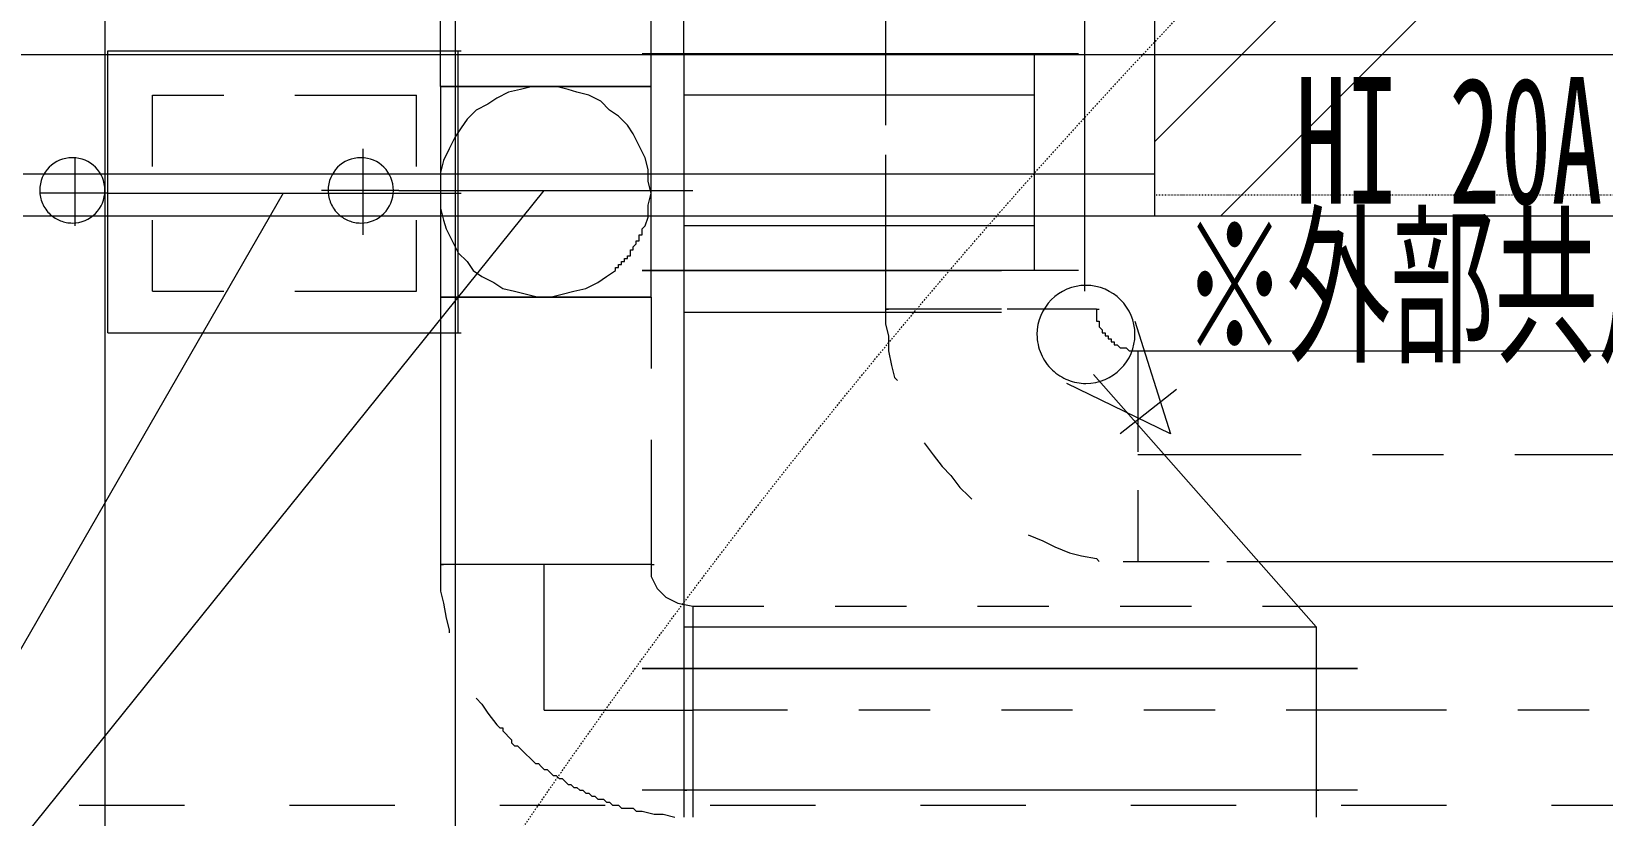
# Model space of a CAD drawing. Header units: millimetres. Extents: x 66582 to 239543, y 3715 to 66615.
# Drawn here: x 78474 to 79594, y 29044 to 29602 of the extents above; entities that cross this region are included whole.
import ezdxf

# ---------------------------------------------------------------- set-up
doc = ezdxf.new("R2010")
doc.units = ezdxf.units.MM
for name, pattern in [('ACAD_ISO04W100', [30, 24, -3, 0, -3]), ('DASHED1', [2.5, 1.25, -1.25]), ('VW-01 短破線', [2.116125, 1.058062, -1.058062]), ('ラインタイプ-35', [1.058062, 0.352679, -0.705383])]:
    doc.linetypes.add(name, pattern=pattern)
for name, color, linetype, lineweight in [('1-0通芯', 2, 'ACAD_ISO04W100', 5), ('1-1 躯体', 6, 'Continuous', 18), ('1-12 天伏図', 1, 'Continuous', 13), ('1-16 雑工事', 2, 'Continuous', 13), ('10-12 ハッチ', 50, 'Continuous', 13), ('5-1 換気ダクト', 80, 'Continuous', 9), ('6-1 給水管', 170, 'Continuous', 13), ('非常照明_プロット', 7, 'Continuous', 5)]:
    doc.layers.add(name, color=color, linetype=linetype, lineweight=lineweight)
doc.layers.add('layer0', color=7, linetype='Continuous')
doc.styles.add('MS Gothic', font='MS Gothic.ttf', dxfattribs={"height": 1})

# ---------------------------------------------------------------- blocks, each defined once
blk = doc.blocks.new('グループ-1760')
at = {"layer": '非常照明_プロット', "color": 94, "linetype": 'VW-01 短破線', "lineweight": 18, "true_color": 0x00aa00, "transparency": 33554687}
blk.add_circle((2864.1, 39887.7), 4600, dxfattribs=at)

msp = doc.modelspace()

# ---------------------------------------------------------------- hatches: boundary and pattern name
at = {"layer": '10-12 ハッチ', "true_color": 0xaaaaaa, "transparency": 33554687}
h = msp.add_hatch(dxfattribs=at)
h.set_pattern_fill('RC', color=253, scale=50, style=0, pattern_type=2)
h.set_pattern_definition([(45, (79104.3, 63394.6), (-707.107, 707.107), []), (45, (79204.3, 63394.6), (-707.107, 707.107), []), (45, (79304.3, 63394.6), (-707.107, 707.107), [])])
h.paths.add_polyline_path([(85182.6818, 29470.9572), (85857.6814, 29480.9571), (85857.6814, 29065.9574), (85872.6814, 29065.9574), (85872.6814, 29050.9574), (86022.6814, 29050.9574), (86022.6814, 29650.9572), (79274.6814, 29650.9572), (79274.6814, 29470.9572)])
h.paths.add_polyline_path([(85857.6814, 29060.9573), (85855.1816, 29050.9574), (85857.6814, 29050.9574)])
h.paths.add_polyline_path([(71247.2739, 29650.9572), (71247.2739, 25450.6727), (71269.117, 25450.6727), (71269.117, 24913.6906), (71247.2739, 24913.6906), (71247.2739, 23275.9572), (72567.6816, 23275.9572), (72567.6816, 22470.957), (72567.6818, 22470.957), (72747.6816, 22470.957), (72747.6816, 22543.4572), (73047.6816, 22543.4572), (73047.6814, 22543.4572), (73047.6814, 22708.4572), (73047.6816, 22708.4572), (72732.6816, 22708.4572), (72732.6816, 23760.9572), (73047.6816, 23760.9572), (73047.6814, 23760.9572), (73047.6814, 23910.9572), (73047.6816, 23910.9572), (72567.6816, 23910.9572), (72567.6816, 23425.9572), (71427.2739, 23425.9572), (71427.2739, 29470.9572), (72567.6818, 29470.9572), (72567.6818, 29050.9574), (73047.6814, 29050.9574), (73047.6814, 29050.9572), (73047.6814, 29470.9572), (77877.6818, 29470.9572), (77877.6818, 29050.9574), (78357.6814, 29050.9574), (78357.6814, 29470.9572), (78467.6814, 29470.9572), (78467.6814, 29650.9572)])
h.paths.add_polyline_path([(72607.6818, 29437.1109), (72607.6818, 29144.8035), (72607.6818, 29090.9574), (72661.5279, 29090.9574), (72953.8353, 29090.9574), (73007.6814, 29090.9574), (73007.6814, 29144.8035), (73007.6814, 29437.1109), (73007.6814, 29490.957), (72953.8353, 29490.957), (72661.5279, 29490.957), (72607.6818, 29490.957)], flags=16)
h.paths.add_polyline_path([(72623.0664, 29437.1109), (72623.0664, 29144.8035), (72623.0664, 29106.342), (72661.5279, 29106.342), (72953.8353, 29106.342), (72992.2968, 29106.342), (72992.2968, 29144.8035), (72992.2968, 29437.1109), (72992.2968, 29475.5724), (72953.8353, 29475.5724), (72661.5279, 29475.5724), (72623.0664, 29475.5724)], flags=0)
h.paths.add_polyline_path([(77917.6818, 29437.1109), (77917.6818, 29144.8035), (77917.6818, 29090.9574), (77971.5279, 29090.9574), (78263.8353, 29090.9574), (78317.6814, 29090.9574), (78317.6814, 29144.8035), (78317.6814, 29437.1109), (78317.6814, 29490.957), (78263.8353, 29490.957), (77971.5279, 29490.957), (77917.6818, 29490.957)], flags=16)
h.paths.add_polyline_path([(77933.0664, 29437.1109), (77933.0664, 29144.8035), (77933.0664, 29106.342), (77971.5279, 29106.342), (78263.8353, 29106.342), (78302.2968, 29106.342), (78302.2968, 29144.8035), (78302.2968, 29437.1109), (78302.2968, 29475.5724), (78263.8353, 29475.5724), (77971.5279, 29475.5724), (77933.0664, 29475.5724)], flags=0)
h.paths.add_polyline_path([(71269.117, 24913.6906), (71269.117, 25450.6727), (71247.2739, 25450.6727), (71247.2739, 24913.6906)])
h.paths.add_polyline_path([(73842.6816, 23760.9572), (77877.6818, 23760.9572), (77877.6818, 23910.9572), (73842.6816, 23910.9572)])
h.paths.add_polyline_path([(77877.6818, 23910.9572), (77877.6818, 23760.9572), (78357.6814, 23760.9572), (78357.6814, 23910.9572)])
h.paths.add_polyline_path([(78357.6814, 23910.9572), (78357.6814, 23760.9572), (78357.6814, 23745.9572), (84172.6816, 23745.9572), (84172.6816, 23545.9572), (85862.6816, 23545.9572), (85862.6816, 21990.9574), (85377.6818, 21990.9574), (85367.6816, 21990.9574), (85367.6816, 22765.9572), (85217.6816, 22765.9572), (85217.6816, 21855.9572), (86012.6816, 21855.9572), (86012.6816, 23725.9572), (84352.6816, 23725.9572), (84352.6816, 23925.9572), (78357.6814, 23925.9572)])

# ---------------------------------------------------------------- linework, layer by layer
at = {"layer": '1-0通芯', "ltscale": 60, "transparency": 33554687}
msp.add_line((69243.0049, 29585.9572), (90458.2195, 29585.9572), dxfattribs=at)
msp.add_line((69243.0049, 29585.9572), (90458.2195, 29585.9572), dxfattribs=at)
at = {"layer": '1-1 躯体'}
for q in [(79274.6814, 29650.9572), (85377.6818, 29470.9572)]:
    msp.add_line((79274.6814, 29470.9572), q, dxfattribs=at)
at = {"layer": '1-1 躯体', "linetype": 'ラインタイプ-35'}
msp.add_line((79274.6814, 29485.9572), (85377.6818, 29485.9572), dxfattribs=at)
at = {"layer": '1-12 天伏図', "linetype": 'DASHED1', "ltscale": 60, "transparency": 33554687}
msp.add_line((78357.6814, 29050.9572), (85377.6818, 29050.9572), dxfattribs=at)
at = {"layer": '1-16 雑工事', "ltscale": 80}
for p, q in [((78467.6814, 29500.9572), (79274.6814, 29500.9572)), ((78467.6814, 29470.9572), (79274.6814, 29470.9572))]:
    msp.add_line(p, q, dxfattribs=at)

# ---------------------------------------------------------------- next in the draw order: block references
at = {"layer": '非常照明_プロット', "color": 7, "transparency": 33554687}
msp.add_blockref('グループ-1760', (79760.3185, -13445.3852), dxfattribs=at)

# ---------------------------------------------------------------- next in the draw order: linework, layer by layer
at = {"layer": '5-1 換気ダクト', "color": 92, "linetype": 'Continuous', "lineweight": 20, "true_color": 0x00c000}
for p, q in [((78765.2152, 29563.1914), (78765.2152, 29770.6238)), ((78915.4978, 29586.4749), (78915.4978, 29696.5403)), ((78526.0308, 29669.0247), (78526.0308, 28860.4587)), ((78775.7981, 29669.0247), (78775.7981, 28860.4587)), ((78528.1479, 29387.5077), (78528.1479, 29588.5915)), ((78528.1479, 29588.5915), (78777.9147, 29588.5915)), ((78528.1479, 29588.5915), (78777.9147, 29588.5915)), ((78528.1479, 29588.5915), (78530.2648, 29588.5915)), ((78777.9147, 29387.5077), (78777.9147, 29588.5915)), ((78777.9147, 29588.5915), (78780.0312, 29588.5915)), ((78915.4978, 29563.1914), (78915.4978, 29586.4749)), ((78559.898, 29556.8406), (78610.6983, 29556.8406)), ((78559.898, 29506.0405), (78559.898, 29556.8406)), ((78661.4984, 29556.8406), (78712.2985, 29556.8406)), ((78697.4814, 29556.8406), (78748.2815, 29556.8406)), ((78748.2815, 29506.0405), (78748.2815, 29556.8406)), ((78915.4978, 29563.1914), (78765.2152, 29563.1914)), ((78765.2152, 29563.1914), (78765.2152, 29412.9077)), ((78765.2152, 29563.1914), (78915.4978, 29563.1914)), ((78813.8981, 29558.9572), (78805.4313, 29554.7251)), ((78822.365, 29561.0748), (78813.8981, 29558.9572)), ((78830.8313, 29563.1914), (78822.365, 29561.0748)), ((78839.2982, 29563.1914), (78830.8313, 29563.1914)), ((78847.765, 29563.1914), (78839.2982, 29563.1914)), ((78856.2314, 29561.0748), (78847.765, 29563.1914)), ((78862.5811, 29558.9572), (78856.2314, 29561.0748)), ((78871.0485, 29556.8406), (78862.5811, 29558.9572)), ((78879.5148, 29552.6074), (78871.0485, 29556.8406)), ((78915.4978, 29463.7078), (78915.4978, 29563.1914)), ((78790.6141, 29546.2577), (78784.2644, 29539.9079)), ((78799.0815, 29550.4908), (78790.6141, 29546.2577)), ((78805.4313, 29554.7251), (78799.0815, 29550.4908)), ((78885.8646, 29546.2577), (78879.5148, 29552.6074)), ((78892.2149, 29542.0245), (78885.8646, 29546.2577)), ((78784.2644, 29539.9079), (78780.0312, 29533.5582)), ((78898.5646, 29535.6748), (78892.2149, 29542.0245)), ((78902.7978, 29529.324), (78898.5646, 29535.6748)), ((78775.7981, 29527.2074), (78771.5649, 29518.7411)), ((78780.0312, 29533.5582), (78775.7981, 29527.2074)), ((78907.0315, 29520.8576), (78902.7978, 29529.324)), ((78504.865, 29463.7078), (78504.865, 29512.3913)), ((78710.1814, 29457.3581), (78710.1814, 29518.7411)), ((78771.5649, 29518.7411), (78767.3318, 29510.2747)), ((78911.2646, 29512.3913), (78907.0315, 29520.8576)), ((78913.3817, 29503.9239), (78911.2646, 29512.3913)), ((78767.3318, 29510.2747), (78765.2152, 29501.8084)), ((78765.2152, 29501.8084), (78765.2152, 29493.341)), ((78913.3817, 29495.4587), (78913.3817, 29503.9239)), ((78765.2152, 29493.341), (78765.2152, 29484.8736)), ((78915.4978, 29486.9913), (78913.3817, 29495.4587)), ((78189.4813, 28682.6573), (78839.2982, 29489.1079)), ((78653.031, 29486.9913), (78189.4813, 28682.6573)), ((78504.865, 29486.9913), (78479.4644, 29486.9913)), ((78528.1479, 29486.9913), (78504.865, 29486.9913)), ((78528.1479, 29486.9913), (78777.9147, 29486.9913)), ((78528.1479, 29486.9913), (78530.2648, 29486.9913)), ((78735.582, 29489.1079), (78680.5482, 29489.1079)), ((78735.582, 29489.1079), (78945.1315, 29489.1079)), ((78765.2152, 29484.8736), (78765.2152, 29476.4073)), ((78777.9147, 29486.9913), (78780.0312, 29486.9913)), ((78913.3817, 29478.5239), (78915.4978, 29486.9913)), ((78913.3817, 29470.0576), (78913.3817, 29478.5239)), ((78559.898, 29417.1409), (78559.898, 29467.941)), ((78748.2815, 29417.1409), (78748.2815, 29467.941)), ((78765.2152, 29476.4073), (78767.3318, 29467.941)), ((78767.3318, 29467.941), (78769.4483, 29461.5912)), ((78911.2646, 29463.7078), (78913.3817, 29470.0576)), ((78769.4483, 29461.5912), (78773.6815, 29453.1238)), ((78907.0315, 29455.2415), (78907.0315, 29457.3581)), ((78907.0315, 29457.3581), (78907.0315, 29457.3581)), ((78907.0315, 29457.3581), (78909.148, 29457.3581)), ((78909.148, 29461.5912), (78911.2646, 29463.7078)), ((78909.148, 29459.4747), (78909.148, 29461.5912)), ((78909.148, 29461.5912), (78909.148, 29461.5912)), ((78909.148, 29461.5912), (78909.148, 29461.5912)), ((78909.148, 29457.3581), (78909.148, 29459.4747)), ((78909.148, 29459.4747), (78909.148, 29459.4747)), ((78909.148, 29459.4747), (78909.148, 29459.4747)), ((78909.148, 29457.3581), (78909.148, 29457.3581)), ((78915.4978, 29431.957), (78915.4978, 29463.7078)), ((78773.6815, 29453.1238), (78777.9147, 29444.6575)), ((78900.6817, 29444.6575), (78900.6817, 29446.7741)), ((78900.6817, 29446.7741), (78902.7978, 29446.7741)), ((78902.7978, 29448.8918), (78904.9149, 29451.0073)), ((78902.7978, 29446.7741), (78902.7978, 29448.8918)), ((78902.7978, 29448.8918), (78902.7978, 29448.8918)), ((78902.7978, 29448.8918), (78902.7978, 29448.8918)), ((78902.7978, 29446.7741), (78902.7978, 29446.7741)), ((78902.7978, 29446.7741), (78902.7978, 29446.7741)), ((78904.9149, 29451.0073), (78904.9149, 29453.1238)), ((78904.9149, 29453.1238), (78904.9149, 29453.1238)), ((78904.9149, 29453.1238), (78907.0315, 29453.1238)), ((78904.9149, 29451.0073), (78904.9149, 29451.0073)), ((78904.9149, 29451.0073), (78904.9149, 29451.0073)), ((78904.9149, 29451.0073), (78904.9149, 29451.0073)), ((78907.0315, 29453.1238), (78907.0315, 29455.2415)), ((78907.0315, 29455.2415), (78907.0315, 29455.2415)), ((78907.0315, 29455.2415), (78907.0315, 29455.2415)), ((78777.9147, 29444.6575), (78784.2644, 29438.3078)), ((78784.2644, 29438.3078), (78788.4986, 29431.957)), ((78890.0977, 29431.957), (78890.0977, 29434.0746)), ((78890.0977, 29434.0746), (78892.2149, 29434.0746)), ((78892.2149, 29434.0746), (78892.2149, 29436.1912)), ((78892.2149, 29436.1912), (78894.332, 29436.1912)), ((78892.2149, 29434.0746), (78892.2149, 29434.0746)), ((78892.2149, 29434.0746), (78892.2149, 29434.0746)), ((78894.332, 29436.1912), (78894.332, 29438.3078)), ((78894.332, 29438.3078), (78894.332, 29438.3078)), ((78894.332, 29438.3078), (78896.4475, 29438.3078)), ((78894.332, 29436.1912), (78894.332, 29436.1912)), ((78894.332, 29436.1912), (78894.332, 29436.1912)), ((78896.4475, 29438.3078), (78896.4475, 29440.4244)), ((78896.4475, 29440.4244), (78896.4475, 29440.4244)), ((78896.4475, 29440.4244), (78898.5646, 29440.4244)), ((78896.4475, 29438.3078), (78896.4475, 29438.3078)), ((78898.5646, 29440.4244), (78898.5646, 29442.542)), ((78898.5646, 29442.542), (78898.5646, 29442.542)), ((78898.5646, 29442.542), (78898.5646, 29442.542)), ((78898.5646, 29442.542), (78900.6817, 29442.542)), ((78898.5646, 29440.4244), (78898.5646, 29440.4244)), ((78900.6817, 29442.542), (78900.6817, 29444.6575)), ((78900.6817, 29444.6575), (78900.6817, 29444.6575)), ((78900.6817, 29444.6575), (78900.6817, 29444.6575)), ((78788.4986, 29431.957), (78794.8484, 29427.7249)), ((78794.8484, 29427.7249), (78803.3147, 29423.4906)), ((78803.3147, 29423.4906), (78809.6644, 29419.2575)), ((78868.9314, 29419.2575), (78877.3983, 29423.4906)), ((78877.3983, 29423.4906), (78883.748, 29427.7249)), ((78883.748, 29427.7249), (78890.0977, 29431.957)), ((78559.898, 29417.1409), (78610.6983, 29417.1409)), ((78661.4984, 29417.1409), (78712.2985, 29417.1409)), ((78697.4814, 29417.1409), (78748.2815, 29417.1409)), ((78765.2152, 29412.9077), (78909.148, 29412.9077)), ((78909.148, 29412.9077), (78765.2152, 29412.9077)), ((78765.2152, 29412.9077), (78765.2152, 29222.408)), ((78809.6644, 29419.2575), (78818.1318, 29417.1409)), ((78818.1318, 29417.1409), (78826.5982, 29415.0243)), ((78826.5982, 29415.0243), (78835.065, 29412.9077)), ((78835.065, 29412.9077), (78843.5308, 29412.9077)), ((78843.5308, 29412.9077), (78851.9982, 29415.0243)), ((78851.9982, 29415.0243), (78860.4651, 29417.1409)), ((78860.4651, 29417.1409), (78868.9314, 29419.2575)), ((78528.1479, 29387.5077), (78777.9147, 29387.5077)), ((78528.1479, 29387.5077), (78777.9147, 29387.5077)), ((78528.1479, 29387.5077), (78530.2648, 29387.5077)), ((78777.9147, 29387.5077), (78780.0312, 29387.5077)), ((78909.148, 29222.408), (78765.2152, 29222.408)), ((78909.148, 29222.408), (78805.4313, 29222.408)), ((79406.5649, 29192.7747), (79785.4479, 29192.7747)), ((78805.4313, 29108.1072), (78807.5484, 29105.9906)), ((78807.5484, 29105.9906), (78809.6644, 29105.9906)), ((78809.6644, 29105.9906), (78809.6644, 29103.8741)), ((78809.6644, 29103.8741), (78811.781, 29101.7575)), ((78811.781, 29101.7575), (78813.8981, 29099.6409)), ((78813.8981, 29099.6409), (78816.0147, 29097.5243)), ((78816.0147, 29097.5243), (78816.0147, 29095.4077)), ((78816.0147, 29095.4077), (78818.1318, 29093.2912)), ((78818.1318, 29093.2912), (78820.2484, 29093.2912)), ((78820.2484, 29093.2912), (78822.365, 29091.1746)), ((78822.365, 29091.1746), (78824.4816, 29089.058)), ((78824.4816, 29089.058), (78826.5982, 29086.9414)), ((78826.5982, 29086.9414), (78826.5982, 29086.9414)), ((78826.5982, 29086.9414), (78828.7147, 29084.8248)), ((78828.7147, 29084.8248), (78830.8313, 29082.7072)), ((78830.8313, 29082.7072), (78832.9479, 29080.5906)), ((78832.9479, 29080.5906), (78835.065, 29080.5906)), ((78835.065, 29080.5906), (78837.1811, 29078.4751)), ((78837.1811, 29078.4751), (78839.2982, 29076.3574)), ((78839.2982, 29076.3574), (78841.4153, 29076.3574)), ((78841.4153, 29076.3574), (78843.5308, 29074.2409)), ((78843.5308, 29074.2409), (78845.6479, 29072.1254)), ((78845.6479, 29072.1254), (78847.765, 29072.1254)), ((78847.765, 29072.1254), (78849.8811, 29070.0077)), ((78849.8811, 29070.0077), (78851.9982, 29070.0077)), ((78851.9982, 29070.0077), (78854.1148, 29067.8911)), ((78854.1148, 29067.8911), (78856.2314, 29065.7745)), ((78856.2314, 29065.7745), (78858.348, 29065.7745)), ((78858.348, 29065.7745), (78860.4651, 29063.658)), ((78860.4651, 29063.658), (78862.5811, 29063.658)), ((78862.5811, 29063.658), (78864.6977, 29061.5403)), ((78864.6977, 29061.5403), (78866.8148, 29061.5403)), ((78866.8148, 29061.5403), (78868.9314, 29059.4248)), ((78868.9314, 29059.4248), (78871.0485, 29059.4248)), ((78871.0485, 29059.4248), (78873.1651, 29057.3082)), ((78873.1651, 29057.3082), (78875.2817, 29057.3082)), ((78875.2817, 29057.3082), (78877.3983, 29055.1906)), ((78877.3983, 29055.1906), (78879.5148, 29055.1906)), ((78879.5148, 29055.1906), (78881.6314, 29055.1906)), ((78881.6314, 29055.1906), (78883.748, 29053.074)), ((78883.748, 29053.074), (78885.8646, 29053.074)), ((78885.8646, 29053.074), (78887.9817, 29050.9574)), ((78887.9817, 29050.9574), (78890.0977, 29050.9574)), ((78890.0977, 29050.9574), (78892.2149, 29050.9574)), ((78892.2149, 29050.9574), (78894.332, 29048.8408)), ((78894.332, 29048.8408), (78898.5646, 29048.8408)), ((78898.5646, 29048.8408), (78900.6817, 29048.8408)), ((78900.6817, 29048.8408), (78902.7978, 29048.8408)), ((78902.7978, 29048.8408), (78904.9149, 29046.7242)), ((78904.9149, 29046.7242), (78907.0315, 29046.7242)), ((78907.0315, 29046.7242), (78909.148, 29046.7242))]:
    msp.add_line(p, q, dxfattribs=at)
at = {"layer": '5-1 換気ダクト', "color": 30, "linetype": 'Continuous', "lineweight": 20, "true_color": 0xff8000}
for p, q in [((78938.7812, 29586.4749), (78938.7812, 29616.1081)), ((78938.7812, 29586.4749), (78909.148, 29586.4749)), ((78938.7812, 29586.4749), (78909.148, 29586.4749)), ((79165.265, 29586.4749), (78938.7812, 29586.4749)), ((79188.5485, 29586.4749), (78938.7812, 29586.4749)), ((78938.7812, 29586.4749), (78938.7812, 29556.8406)), ((79220.2978, 29586.4749), (79188.5485, 29586.4749)), ((79188.5485, 29586.4749), (79188.5485, 29556.8406)), ((78938.7812, 29556.8406), (78938.7812, 29463.7078)), ((79188.5485, 29556.8406), (79188.5485, 29463.7078)), ((78938.7812, 29463.7078), (78938.7812, 29431.957)), ((79188.5485, 29463.7078), (79188.5485, 29431.957)), ((78909.148, 29431.957), (78938.7812, 29431.957)), ((78938.7812, 29431.957), (78909.148, 29431.957)), ((78938.7812, 29431.957), (79165.265, 29431.957)), ((78938.7812, 29431.957), (78938.7812, 29402.3248)), ((79188.5485, 29431.957), (78938.7812, 29431.957)), ((79220.2978, 29431.957), (79188.5485, 29431.957)), ((78938.7812, 29402.3248), (78938.7812, 29177.9587)), ((79232.9978, 29404.4414), (79220.2978, 29404.4414)), ((79232.9978, 29404.4414), (79232.9978, 29404.4414)), ((79232.9978, 29404.4414), (79232.9978, 29402.3248)), ((79232.9978, 29404.4414), (79235.1144, 29404.4414)), ((79232.9978, 29402.3248), (79232.9978, 29402.3248)), ((79232.9978, 29402.3248), (79232.9978, 29400.2072)), ((79232.9978, 29400.2072), (79232.9978, 29400.2072)), ((79232.9978, 29400.2072), (79232.9978, 29400.2072)), ((79232.9978, 29400.2072), (79232.9978, 29398.0906)), ((79232.9978, 29398.0906), (79232.9978, 29398.0906)), ((79232.9978, 29398.0906), (79232.9978, 29395.9751)), ((79232.9978, 29395.9751), (79235.1144, 29395.9751)), ((79235.1144, 29395.9751), (79235.1144, 29393.8574)), ((79235.1144, 29393.8574), (79235.1144, 29393.8574)), ((79235.1144, 29393.8574), (79235.1144, 29393.8574)), ((79235.1144, 29393.8574), (79235.1144, 29391.7409)), ((79235.1144, 29391.7409), (79235.1144, 29391.7409)), ((79235.1144, 29391.7409), (79237.2315, 29389.6253)), ((79237.2315, 29389.6253), (79237.2315, 29389.6253)), ((79237.2315, 29389.6253), (79237.2315, 29389.6253)), ((79237.2315, 29389.6253), (79237.2315, 29387.5077)), ((79237.2315, 29387.5077), (79237.2315, 29387.5077)), ((79237.2315, 29387.5077), (79239.3481, 29387.5077)), ((79239.3481, 29387.5077), (79239.3481, 29385.3911)), ((79239.3481, 29385.3911), (79239.3481, 29385.3911)), ((79239.3481, 29385.3911), (79241.4652, 29385.3911)), ((79241.4652, 29385.3911), (79241.4652, 29383.2745)), ((79241.4652, 29383.2745), (79241.4652, 29383.2745)), ((79241.4652, 29383.2745), (79243.5818, 29383.2745)), ((79243.5818, 29383.2745), (79243.5818, 29381.1579)), ((79243.5818, 29381.1579), (79243.5818, 29381.1579)), ((79243.5818, 29381.1579), (79245.6983, 29381.1579)), ((79245.6983, 29381.1579), (79245.6983, 29381.1579)), ((79245.6983, 29381.1579), (79245.6983, 29379.0403)), ((79245.6983, 29379.0403), (79247.8149, 29379.0403)), ((79247.8149, 29379.0403), (79247.8149, 29379.0403)), ((79247.8149, 29379.0403), (79247.8149, 29379.0403)), ((79247.8149, 29379.0403), (79249.9315, 29376.9248)), ((79249.9315, 29376.9248), (79249.9315, 29376.9248)), ((79249.9315, 29376.9248), (79252.0481, 29376.9248)), ((79252.0481, 29376.9248), (79252.0481, 29376.9248)), ((79252.0481, 29376.9248), (79252.0481, 29376.9248)), ((79252.0481, 29376.9248), (79254.1647, 29376.9248)), ((79254.1647, 29376.9248), (79254.1647, 29376.9248)), ((79254.1647, 29376.9248), (79256.2812, 29374.8082)), ((79256.2812, 29374.8082), (79256.2812, 29374.8082)), ((79256.2812, 29374.8082), (79256.2812, 29374.8082)), ((79256.2812, 29374.8082), (79258.3984, 29374.8082)), ((79258.3984, 29374.8082), (79258.3984, 29374.8082)), ((79258.3984, 29374.8082), (79260.5144, 29374.8082)), ((79260.5144, 29374.8082), (79260.5144, 29374.8082)), ((79260.5144, 29374.8082), (79262.6315, 29374.8082)), ((79262.6315, 29374.8082), (79262.6315, 29374.8082)), ((79262.6315, 29374.8082), (79262.6315, 29353.6413)), ((79262.6315, 29374.8082), (79264.7486, 29374.8082)), ((79262.6315, 29374.8082), (79262.6315, 29353.6413)), ((79262.6315, 29374.8082), (79984.4151, 29374.8082)), ((79230.8817, 29357.8745), (79389.6317, 29177.9587)), ((79376.9317, 29224.5245), (79984.4151, 29224.5245)), ((78938.7812, 29177.9587), (78938.7812, 29148.3244)), ((79389.6317, 29177.9587), (79389.6317, 29148.3244)), ((78909.148, 29148.3244), (78938.7812, 29148.3244)), ((78938.7812, 29148.3244), (78909.148, 29148.3244)), ((78938.7812, 29148.3244), (79389.6317, 29148.3244)), ((79389.6317, 29148.3244), (78938.7812, 29148.3244)), ((79389.6317, 29148.3244), (78938.7812, 29148.3244)), ((78938.7812, 29148.3244), (78940.8984, 29148.3244)), ((78938.7812, 29148.3244), (78938.7812, 29061.5403)), ((79389.6317, 29148.3244), (79419.2644, 29148.3244)), ((79419.2644, 29148.3244), (79389.6317, 29148.3244)), ((79389.6317, 29148.3244), (79391.7478, 29148.3244)), ((79389.6317, 29148.3244), (79389.6317, 29061.5403)), ((78938.7812, 29061.5403), (78909.148, 29061.5403)), ((78938.7812, 29061.5403), (78909.148, 29061.5403)), ((79389.6317, 29061.5403), (78938.7812, 29061.5403)), ((78938.7812, 29061.5403), (78938.7812, 29042.4911)), ((79389.6317, 29061.5403), (78938.7812, 29061.5403)), ((79389.6317, 29061.5403), (78938.7812, 29061.5403)), ((78938.7812, 29061.5403), (78940.8984, 29061.5403)), ((79419.2644, 29061.5403), (79389.6317, 29061.5403)), ((79389.6317, 29061.5403), (79389.6317, 29042.4911)), ((79419.2644, 29061.5403), (79389.6317, 29061.5403)), ((79389.6317, 29061.5403), (79391.7478, 29061.5403))]:
    msp.add_line(p, q, dxfattribs=at)
at = {"layer": '5-1 換気ダクト', "color": 30, "linetype": 'Continuous', "lineweight": 5, "true_color": 0xff8000}
for p, q in [((79082.7152, 29616.1081), (79082.7152, 29586.4749)), ((79082.7152, 29586.4749), (79082.7152, 29535.6748)), ((79082.7152, 29514.5079), (79082.7152, 29463.7078)), ((79082.7152, 29463.7078), (79082.7152, 29412.9077)), ((79082.7152, 29455.2415), (79082.7152, 29404.4414)), ((79082.7152, 29404.4414), (79082.7152, 29393.8574)), ((79082.7152, 29404.4414), (79084.8318, 29404.4414)), ((79133.5147, 29404.4414), (79082.7152, 29404.4414)), ((79133.5147, 29404.4414), (79082.7152, 29404.4414)), ((79165.265, 29404.4414), (79114.4644, 29404.4414)), ((79220.2978, 29404.4414), (79169.4982, 29404.4414)), ((79082.7152, 29393.8574), (79084.8318, 29385.3911)), ((79084.8318, 29385.3911), (79084.8318, 29374.8082)), ((79084.8318, 29374.8082), (79086.9483, 29364.2242)), ((79086.9483, 29364.2242), (79089.0649, 29355.7579)), ((79089.0649, 29355.7579), (79091.1815, 29353.6413)), ((79262.6315, 29353.6413), (79262.6315, 29302.8412)), ((79262.6315, 29353.6413), (79262.6315, 29302.8412)), ((79110.2313, 29309.191), (79116.5815, 29300.7247)), ((79116.5815, 29300.7247), (79122.9313, 29292.2573)), ((79122.9313, 29292.2573), (79129.281, 29285.9075)), ((79129.281, 29285.9075), (79135.6318, 29277.4412)), ((79135.6318, 29277.4412), (79141.9816, 29271.0915)), ((79141.9816, 29271.0915), (79144.0982, 29268.9749)), ((79262.6315, 29275.3246), (79262.6315, 29224.5245)), ((79262.6315, 29275.3246), (79262.6315, 29224.5245)), ((79184.3148, 29243.5748), (79194.8982, 29239.3406)), ((79194.8982, 29239.3406), (79203.3646, 29235.1074)), ((79203.3646, 29235.1074), (79213.9475, 29230.8753)), ((79213.9475, 29230.8753), (79222.4149, 29228.7577)), ((79222.4149, 29228.7577), (79232.9978, 29226.6411)), ((79232.9978, 29226.6411), (79235.1144, 29224.5245)), ((79252.0481, 29224.5245), (79262.6315, 29224.5245)), ((79262.6315, 29224.5245), (79264.7486, 29224.5245)), ((79262.6315, 29224.5245), (79313.4311, 29224.5245)), ((79326.1311, 29224.5245), (79376.9317, 29224.5245))]:
    msp.add_line(p, q, dxfattribs=at)
at = {"layer": '5-1 換気ダクト', "color": 30, "linetype": 'Continuous', "lineweight": 9, "true_color": 0xff8000}
for p, q in [((79188.5485, 29556.8406), (78938.7812, 29556.8406)), ((79188.5485, 29463.7078), (78938.7812, 29463.7078)), ((78938.7812, 29402.3248), (79165.265, 29402.3248)), ((78938.7812, 29177.9587), (79389.6317, 29177.9587))]:
    msp.add_line(p, q, dxfattribs=at)
at = {"layer": '5-1 換気ダクト', "color": 92, "linetype": 'Continuous', "lineweight": 5, "true_color": 0x00c000}
for p, q in [((78915.4978, 29412.9077), (78915.4978, 29431.957)), ((78909.148, 29412.9077), (78915.4978, 29412.9077)), ((78915.4978, 29412.9077), (78909.148, 29412.9077)), ((78915.4978, 29412.9077), (78915.4978, 29362.1076)), ((78915.4978, 29311.3076), (78915.4978, 29260.5075)), ((78915.4978, 29273.207), (78915.4978, 29222.408)), ((78765.2152, 29222.408), (78765.2152, 29213.9406)), ((78765.2152, 29222.408), (78767.3318, 29222.408)), ((78805.4313, 29222.408), (78765.2152, 29222.408)), ((78915.4978, 29222.408), (78909.148, 29222.408)), ((78915.4978, 29222.408), (78909.148, 29222.408)), ((78915.4978, 29222.408), (78915.4978, 29213.9406)), ((78915.4978, 29222.408), (78917.6144, 29222.408)), ((78765.2152, 29213.9406), (78765.2152, 29203.3576)), ((78915.4978, 29213.9406), (78919.7315, 29205.4742)), ((78765.2152, 29203.3576), (78767.3318, 29194.8913)), ((78919.7315, 29205.4742), (78926.0818, 29199.1245)), ((78926.0818, 29199.1245), (78934.5481, 29194.8913)), ((78767.3318, 29194.8913), (78769.4483, 29184.3084)), ((78934.5481, 29194.8913), (78945.1315, 29192.7747)), ((78945.1315, 29192.7747), (78945.1315, 29177.9587)), ((78945.1315, 29192.7747), (78947.2486, 29192.7747)), ((78945.1315, 29192.7747), (78945.1315, 29177.9587)), ((78945.1315, 29192.7747), (78995.9311, 29192.7747)), ((79046.7317, 29192.7747), (79097.5312, 29192.7747)), ((79148.3313, 29192.7747), (79199.1314, 29192.7747)), ((79249.9315, 29192.7747), (79300.7316, 29192.7747)), ((79351.5317, 29192.7747), (79402.3317, 29192.7747)), ((79355.7648, 29192.7747), (79406.5649, 29192.7747)), ((78769.4483, 29184.3084), (78771.5649, 29175.841)), ((78771.5649, 29175.841), (78771.5649, 29173.7244)), ((78945.1315, 29177.9587), (78945.1315, 29127.1575)), ((78945.1315, 29177.9587), (78945.1315, 29127.1575)), ((78945.1315, 29169.4913), (78945.1315, 29118.6912)), ((78945.1315, 29169.4913), (78945.1315, 29118.6912)), ((78790.6141, 29127.1575), (78794.8484, 29122.9244)), ((78794.8484, 29122.9244), (78799.0815, 29116.5746)), ((78799.0815, 29116.5746), (78805.4313, 29108.1072)), ((78909.148, 29118.6912), (78945.1315, 29118.6912)), ((78945.1315, 29118.6912), (78945.1315, 29067.8911)), ((78945.1315, 29118.6912), (78945.1315, 29067.8911)), ((78995.9311, 29118.6912), (78945.1315, 29118.6912)), ((78945.1315, 29112.3415), (78945.1315, 29061.5403)), ((78945.1315, 29112.3415), (78945.1315, 29061.5403)), ((79012.8648, 29118.6912), (78962.0647, 29118.6912)), ((79114.4644, 29118.6912), (79063.6649, 29118.6912)), ((79216.0646, 29118.6912), (79165.265, 29118.6912)), ((79317.6653, 29118.6912), (79266.8641, 29118.6912)), ((79419.2644, 29118.6912), (79368.4648, 29118.6912)), ((78945.1315, 29061.5403), (78945.1315, 29042.4911)), ((78945.1315, 29061.5403), (78945.1315, 29042.4911)), ((78909.148, 29046.7242), (78917.6144, 29044.6077)), ((78917.6144, 29044.6077), (78923.9652, 29044.6077)), ((78923.9652, 29044.6077), (78932.4315, 29042.4911))]:
    msp.add_line(p, q, dxfattribs=at)
at = {"layer": '5-1 換気ダクト', "color": 92, "linetype": 'Continuous', "lineweight": 9, "true_color": 0x00c000}
for p, q in [((78839.2982, 29118.6912), (78839.2982, 29222.408)), ((78839.2982, 29118.6912), (78909.148, 29118.6912)), ((79482.765, 29118.6912), (79419.2644, 29118.6912)), ((79584.3641, 29118.6912), (79533.5646, 29118.6912))]:
    msp.add_line(p, q, dxfattribs=at)
at = {"layer": '5-1 換気ダクト', "color": 92, "linetype": 'Continuous', "lineweight": 20, "true_color": 0x00c000}
for points in [[(78487.0054, 29471.9093), (78487.8376, 29471.2084), (78488.6967, 29470.5463), (78489.5804, 29469.923), (78490.4885, 29469.3395), (78491.4186, 29468.7979), (78492.3703, 29468.2973), (78493.3414, 29467.8409), (78494.3311, 29467.4285), (78495.3377, 29467.0603), (78496.3602, 29466.7384), (78497.397, 29466.4628), (78498.4466, 29466.2357), (78499.5079, 29466.0569), (78500.5796, 29465.9288), (78501.66, 29465.8502), (78502.7482, 29465.8244), (78502.7482, 29465.8244), (78505.146, 29465.945), (78507.4712, 29466.2981), (78509.711, 29466.8719), (78511.8553, 29467.6578), (78513.893, 29468.6397), (78515.8123, 29469.8089), (78517.6024, 29471.1503), (78519.2515, 29472.6543), (78520.7488, 29474.3079), (78522.083, 29476.1015), (78523.2424, 29478.0211), (78524.2165, 29480.0559), (78524.9938, 29482.1929), (78525.5628, 29484.4225), (78525.9124, 29486.7307), (78526.0314, 29489.1068), (78526.0314, 29489.1068), (78525.9121, 29491.4828), (78525.5628, 29493.7921), (78524.9935, 29496.0207), (78524.2165, 29498.1588), (78523.2424, 29500.1935), (78522.0827, 29502.1131), (78520.7488, 29503.9067), (78519.2515, 29505.5603), (78517.6024, 29507.0654), (78515.8123, 29508.4069), (78513.893, 29509.575), (78511.8559, 29510.5568), (78509.711, 29511.3416), (78507.4709, 29511.9165), (78505.1463, 29512.2697), (78502.7482, 29512.3902), (78502.7482, 29512.3902), (78500.3503, 29512.2697), (78498.0254, 29511.9165), (78495.785, 29511.3406), (78493.6407, 29510.5568), (78491.603, 29509.575), (78489.6837, 29508.4069), (78487.8939, 29507.0643), (78486.2448, 29505.5614), (78484.7473, 29503.9067), (78483.4134, 29502.1131), (78482.2536, 29500.1935), (78481.2796, 29498.1588), (78480.5025, 29496.0207), (78479.9336, 29493.7921), (78479.5837, 29491.4828), (78479.4647, 29489.1068), (78479.4647, 29489.1068), (78479.497, 29487.8945), (78479.5934, 29486.692), (78479.7524, 29485.498), (78479.9734, 29484.3181), (78480.2544, 29483.1522), (78480.5949, 29482.0024), (78480.9937, 29480.8719), (78481.4491, 29479.7641), (78481.9605, 29478.6789), (78482.5265, 29477.6185), (78483.1458, 29476.5849), (78483.8182, 29475.5826), (78484.5411, 29474.6115), (78485.3141, 29473.6738), (78486.1358, 29472.7727), (78487.0054, 29471.9093)], [(78692.7185, 29471.9093), (78693.5507, 29471.2084), (78694.4099, 29470.5463), (78695.2932, 29469.923), (78696.2018, 29469.3395), (78697.132, 29468.7979), (78698.0832, 29468.2973), (78699.0543, 29467.8409), (78700.0442, 29467.4285), (78701.0508, 29467.0603), (78702.073, 29466.7384), (78703.1098, 29466.4628), (78704.1595, 29466.2357), (78705.221, 29466.0569), (78706.2922, 29465.9288), (78707.3731, 29465.8502), (78708.461, 29465.8244), (78708.461, 29465.8244), (78710.8591, 29465.945), (78713.184, 29466.2981), (78715.4239, 29466.8719), (78717.5684, 29467.6578), (78719.6064, 29468.6397), (78721.5254, 29469.8089), (78723.3153, 29471.1503), (78724.9646, 29472.6543), (78726.4616, 29474.3079), (78727.7961, 29476.1015), (78728.9555, 29478.0211), (78729.9293, 29480.0559), (78730.7066, 29482.1929), (78731.2756, 29484.4225), (78731.6255, 29486.7307), (78731.7445, 29489.1068), (78731.7445, 29489.1068), (78731.6255, 29491.4828), (78731.2756, 29493.7921), (78730.7066, 29496.0207), (78729.9299, 29498.1588), (78728.9555, 29500.1935), (78727.7955, 29502.1131), (78726.4616, 29503.9067), (78724.9646, 29505.5603), (78723.3153, 29507.0654), (78721.5254, 29508.4069), (78719.6059, 29509.575), (78717.5684, 29510.5568), (78715.4239, 29511.3416), (78713.184, 29511.9165), (78710.8591, 29512.2697), (78708.461, 29512.3902), (78708.461, 29512.3902), (78706.0629, 29512.2697), (78703.7385, 29511.9165), (78701.4981, 29511.3406), (78699.3536, 29510.5568), (78697.3161, 29509.575), (78695.3966, 29508.4069), (78693.6073, 29507.0643), (78691.9579, 29505.5614), (78690.4609, 29503.9067), (78689.1265, 29502.1131), (78687.967, 29500.1935), (78686.9927, 29498.1588), (78686.2159, 29496.0207), (78685.6469, 29493.7921), (78685.297, 29491.4828), (78685.1781, 29489.1068), (78685.1781, 29489.1068), (78685.2104, 29487.8945), (78685.3067, 29486.692), (78685.4661, 29485.498), (78685.6868, 29484.3181), (78685.9678, 29483.1522), (78686.3085, 29482.0024), (78686.7068, 29480.8719), (78687.1622, 29479.7641), (78687.6736, 29478.6789), (78688.2399, 29477.6185), (78688.8595, 29476.5849), (78689.5313, 29475.5826), (78690.2542, 29474.6115), (78691.0272, 29473.6738), (78691.8492, 29472.7727), (78692.7185, 29471.9093)]]:
    msp.add_lwpolyline(points, dxfattribs=at)
at = {"layer": '6-1 給水管', "color": 132, "linetype": 'Continuous', "lineweight": 20, "true_color": 0x00c0c0}
for p, q in [((79224.5315, 29677.4911), (79224.5315, 29417.1409)), ((79260.5144, 29395.9751), (79285.9144, 29315.5407)), ((79285.9144, 29315.5407), (79211.832, 29351.5247)), ((79290.1481, 29347.2905), (79249.9315, 29315.5407))]:
    msp.add_line(p, q, dxfattribs=at)
msp.add_lwpolyline([(79201.6447, 29361.0494), (79202.8844, 29359.9394), (79204.1715, 29358.8919), (79205.5021, 29357.9111), (79206.8743, 29356.9938), (79208.2851, 29356.1433), (79209.7326, 29355.3617), (79211.2135, 29354.649), (79212.7239, 29354.0052), (79214.2635, 29353.4335), (79215.8272, 29352.934), (79217.4141, 29352.5077), (79219.0204, 29352.1567), (79220.6444, 29351.8822), (79222.2819, 29351.6841), (79223.9313, 29351.5646), (79225.5897, 29351.5247), (79225.5897, 29351.5247), (79229.1651, 29351.7056), (79232.6355, 29352.2396), (79235.9853, 29353.1041), (79239.1952, 29354.2841), (79242.2484, 29355.7611), (79245.1277, 29357.5171), (79247.816, 29359.5346), (79250.2948, 29361.7933), (79252.5476, 29364.2781), (79254.5565, 29366.9685), (79256.3044, 29369.8494), (79257.7734, 29372.8994), (79258.9463, 29376.1033), (79259.806, 29379.4408), (79260.3346, 29382.8956), (79260.5144, 29386.4494), (79260.5144, 29386.4494), (79260.3341, 29390.0022), (79259.8065, 29393.458), (79258.9463, 29396.7955), (79257.7734, 29399.9994), (79256.3044, 29403.0494), (79254.5565, 29405.9303), (79252.5482, 29408.6218), (79250.2948, 29411.1055), (79247.816, 29413.3653), (79245.1277, 29415.3817), (79242.2484, 29417.1377), (79239.1952, 29418.6147), (79235.9853, 29419.7947), (79232.636, 29420.6603), (79229.1651, 29421.1921), (79225.5897, 29421.3741), (79225.5897, 29421.3741), (79222.0149, 29421.1921), (79218.544, 29420.6613), (79215.1947, 29419.7947), (79211.9843, 29418.6137), (79208.9306, 29417.1377), (79206.0517, 29415.3817), (79203.3635, 29413.3642), (79200.8841, 29411.1055), (79198.6313, 29408.6207), (79196.6224, 29405.9293), (79194.8746, 29403.0494), (79193.4056, 29399.9994), (79192.2326, 29396.7955), (79191.3729, 29393.458), (79190.8449, 29390.0032), (79190.6645, 29386.4494), (79190.6645, 29386.4494), (79190.7108, 29384.6461), (79190.8486, 29382.8557), (79191.0769, 29381.0847), (79191.3939, 29379.3374), (79191.7987, 29377.6117), (79192.2897, 29375.9128), (79192.8662, 29374.2441), (79193.5256, 29372.6077), (79194.2668, 29371.0089), (79195.0893, 29369.4468), (79195.991, 29367.9266), (79196.9712, 29366.4506), (79198.0279, 29365.022), (79199.1599, 29363.6439), (79200.3657, 29362.3187), (79201.6447, 29361.0494)], dxfattribs=at)
at = {"layer": 'layer0', "color": 253, "linetype": 'Continuous', "lineweight": 5, "true_color": 0xadb5bd}
msp.add_line((79311.315, 29300.7247), (79262.6315, 29300.7247), dxfattribs=at)
at = {"layer": 'layer0', "color": 253, "linetype": 'Continuous', "lineweight": 9, "true_color": 0xadb5bd}
for p, q in [((79379.0477, 29300.7247), (79311.315, 29300.7247)), ((79480.6479, 29300.7247), (79429.8484, 29300.7247)), ((79681.7317, 29300.7247), (79531.4475, 29300.7247))]:
    msp.add_line(p, q, dxfattribs=at)

# ---------------------------------------------------------------- next in the draw order: texts
at = {"layer": '6-1 給水管', "color": 132, "linetype": 'Continuous', "true_color": 0x00c0c0, "style": 'MS Gothic'}
for s, height, width, p in [('HI 20A', 90.3224, 0.594395, (79374.9174, 29479.5167)), ('※外部共用部メーター単独系統', 90.322396, 0.601377, (79294.5164, 29375.801))]:
    msp.add_text(s, height=height, dxfattribs=dict(at, width=width)).set_placement(p)

doc.saveas('drawing.dxf')
